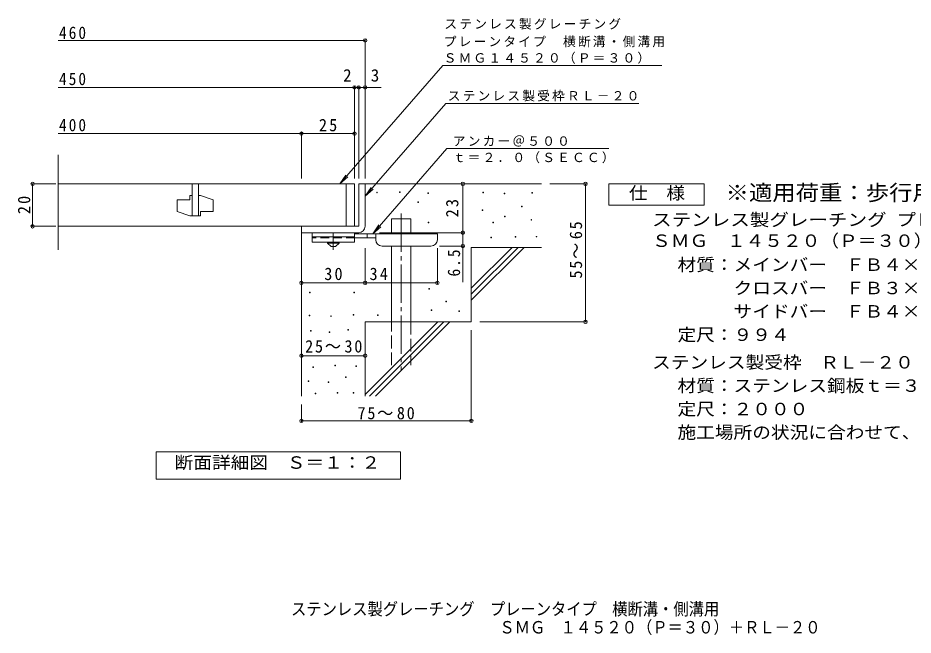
# Model space of a CAD drawing. Units: millimetres on the paper, enlarged 10 times, with parts at other scales. Extents: x -1478 to 1719, y -1370 to 1126.
# Drawn here: x -1478 to 630, y -1370 to 84 of the extents above; entities that cross this region are included whole.
import ezdxf
from ezdxf.enums import TextEntityAlignment as Align

# ---------------------------------------------------------------- set-up
doc = ezdxf.new("R2010")
doc.units = ezdxf.units.MM
doc.header["$LTSCALE"] = 10
doc.header["$PDMODE"] = 32
doc.header["$PDSIZE"] = 8
for name, pattern in [('CHAIN1', [8, 5, -1, 1, -1]), ('CHAIN2', [12, 9, -1, 1, -1]), ('DASHED2', [3, 2, -1]), ('DASHED3', [4, 3, -1])]:
    doc.linetypes.add(name, pattern=pattern)
for name, color, linetype, lineweight in [('D-0', 7, 'Continuous', 9), ('D-1', 2, 'Continuous', 9), ('D-2', 3, 'Continuous', 9), ('D-4', 7, 'Continuous', 9), ('D-5', 7, 'Continuous', 9), ('D-6', 6, 'Continuous', 9), ('D-9', 4, 'Continuous', 9)]:
    doc.layers.add(name, color=color, linetype=linetype, lineweight=lineweight)
doc.layers.add('F-5_F-5ﾚｲﾔ', color=2, linetype='Continuous')
doc.styles.add('ＭＳ ゴシック', font='')
doc.styles.get('ＭＳ ゴシック').set_extended_font_data('MS Gothic')

msp = doc.modelspace()

# ---------------------------------------------------------------- linework, layer by layer
at = {"layer": 'D-0'}
for points in [[(-633.19, -327.6), (-633.19, -326.1), (-631.69, -326.1), (-631.69, -327.6)], [(-579.05, -326.92), (-579.05, -325.42), (-577.55, -325.42), (-577.55, -326.92)], [(-512.73, -329.63), (-512.73, -328.13), (-511.23, -328.13), (-511.23, -329.63)], [(-383.47, -327.6), (-383.47, -326.1), (-381.97, -326.1), (-381.97, -327.6)], [(-332.71, -330.31), (-332.71, -328.81), (-331.21, -328.81), (-331.21, -330.31)], [(-267.74, -328.28), (-267.74, -326.78), (-266.24, -326.78), (-266.24, -328.28)], [(-536.41, -350.61), (-536.41, -349.11), (-534.91, -349.11), (-534.91, -350.61)], [(-384.82, -369.56), (-384.82, -368.06), (-383.32, -368.06), (-383.32, -369.56)], [(-292.11, -360.76), (-292.11, -359.26), (-290.61, -359.26), (-290.61, -360.76)], [(-512.05, -398.66), (-512.05, -397.16), (-510.55, -397.16), (-510.55, -398.66)], [(-359.78, -398.66), (-359.78, -397.16), (-358.28, -397.16), (-358.28, -398.66)], [(-332.03, -384.45), (-332.03, -382.95), (-330.53, -382.95), (-330.53, -384.45)], [(-269.77, -391.89), (-269.77, -390.39), (-268.27, -390.39), (-268.27, -391.89)], [(-364.52, -433.85), (-364.52, -432.35), (-363.02, -432.35), (-363.02, -433.85)], [(-306.99, -432.5), (-306.99, -431), (-305.49, -431), (-305.49, -432.5)], [(-257.59, -431.82), (-257.59, -430.32), (-256.09, -430.32), (-256.09, -431.82)], [(-791.33, -563.19), (-791.33, -561.69), (-789.83, -561.69), (-789.83, -563.19)], [(-686.65, -563.19), (-686.65, -561.69), (-685.15, -561.69), (-685.15, -563.19)], [(-510.02, -554.99), (-510.02, -553.49), (-508.52, -553.49), (-508.52, -554.99)], [(-470.09, -584.76), (-470.09, -583.26), (-468.59, -583.26), (-468.59, -584.76)], [(-504.61, -605.07), (-504.61, -603.57), (-503.1, -603.57), (-503.1, -605.07)], [(-439.64, -607.1), (-439.64, -605.6), (-438.14, -605.6), (-438.14, -607.1)], [(-792.1, -617.63), (-792.1, -616.13), (-790.6, -616.13), (-790.6, -617.63)], [(-741.47, -619.15), (-741.47, -617.65), (-739.97, -617.65), (-739.97, -619.15)], [(-688.55, -616.11), (-688.55, -614.61), (-687.05, -614.61), (-687.05, -616.11)], [(-631.15, -616.58), (-631.15, -615.08), (-629.65, -615.08), (-629.65, -616.58)], [(-789.05, -653.79), (-789.05, -652.29), (-787.55, -652.29), (-787.55, -653.79)], [(-700.73, -651.51), (-700.73, -650.01), (-699.23, -650.01), (-699.23, -651.51)], [(-744.89, -656.84), (-744.89, -655.34), (-743.39, -655.34), (-743.39, -656.84)], [(-783.72, -739.06), (-783.72, -737.56), (-782.22, -737.56), (-782.22, -739.06)], [(-731.95, -735.26), (-731.95, -733.76), (-730.45, -733.76), (-730.45, -735.26)], [(-682.08, -737.16), (-682.08, -735.66), (-680.58, -735.66), (-680.58, -737.16)], [(-794.38, -772.56), (-794.38, -771.06), (-792.88, -771.06), (-792.88, -772.56)], [(-747.18, -774.85), (-747.18, -773.35), (-745.68, -773.35), (-745.68, -774.85)], [(-706.83, -763.04), (-706.83, -761.54), (-705.33, -761.54), (-705.33, -763.04)], [(-778.01, -801.11), (-778.01, -799.61), (-776.51, -799.61), (-776.51, -801.11)], [(-726.24, -799.59), (-726.24, -798.09), (-724.74, -798.09), (-724.74, -799.59)], [(-688.17, -799.59), (-688.17, -798.09), (-686.67, -798.09), (-686.67, -799.59)]]:
    msp.add_lwpolyline(points, close=True, dxfattribs=at)
at = {"layer": 'D-1'}
for p, q in [((-675.31, -306.65), (-675.31, -406.65)), ((-675.31, -306.65), (-660.31, -306.65)), ((-660.31, -406.65), (-660.31, -306.65)), ((-675.31, -406.65), (-810.31, -406.65)), ((-810.31, -421.65), (-810.31, -406.65)), ((-810.31, -421.65), (-680.31, -421.65)), ((-680.31, -421.65), (-675.31, -421.65))]:
    msp.add_line(p, q, dxfattribs=at)
msp.add_arc((-675.31, -406.65), 15, 270, 0, dxfattribs=at)
at = {"layer": 'D-2'}
for p, q in [((-1382.98, -461.89), (-1382.98, -237.95)), ((-685.31, -306.65), (-1382.98, -306.65)), ((-1067.81, -306.65), (-1067.81, -381.65)), ((-1052.81, -306.65), (-1052.81, -381.65)), ((-705.31, -406.65), (-705.31, -306.65)), ((-685.31, -306.65), (-685.31, -406.65)), ((-1072.81, -334.15), (-1072.81, -344.15)), ((-1067.81, -334.15), (-1072.81, -334.15)), ((-1047.81, -334.15), (-1052.81, -334.15)), ((-1102.81, -344.15), (-1102.81, -371.65)), ((-1102.81, -344.15), (-1072.81, -344.15)), ((-1047.81, -371.65), (-1017.81, -371.65)), ((-1382.98, -406.65), (-685.31, -406.65))]:
    msp.add_line(p, q, dxfattribs=at)
for points in [[(-1047.81, -334.15), (-1017.81, -344.15), (-1017.81, -371.65)], [(-1047.81, -371.65), (-1047.81, -381.65), (-1072.81, -381.65), (-1102.81, -371.65)]]:
    msp.add_lwpolyline(points, dxfattribs=at)
at = {"layer": 'D-4'}
for p, q in [((-1382.98, 31.22), (-660.31, 31.22)), ((-660.31, -293.7), (-660.31, 34.22)), ((-1382.98, -79.48), (-685.31, -79.48)), ((-685.31, -293.7), (-685.31, -76.48)), ((-685.31, -79.48), (-680.31, -79.48)), ((-680.31, -79.48), (-622.65, -79.48)), ((-675.31, -293.7), (-675.31, -76.48)), ((-1382.98, -188.23), (-810.31, -188.23)), ((-810.31, -293.7), (-810.31, -185.23)), ((-810.31, -188.23), (-685.31, -188.23)), ((-1388.33, -306.65), (-1446.38, -306.65)), ((-1443.38, -406.65), (-1443.38, -306.65)), ((-430.35, -421.65), (-430.35, -306.65)), ((-138.55, -306.65), (-225.31, -306.65)), ((-141.55, -306.65), (-141.55, -631.65)), ((-1388.33, -406.65), (-1446.38, -406.65)), ((-626.3, -421.65), (-427.35, -421.65)), ((-430.35, -421.65), (-430.35, -538.4)), ((-660.3, -542.75), (-660.3, -458.15)), ((-490.3, -542.75), (-490.3, -458.15)), ((-427.35, -453.15), (-485.3, -453.15)), ((-138.55, -631.65), (-390.31, -631.65)), ((-410.31, -868), (-410.31, -651.65)), ((-810.31, -711.41), (-660.31, -711.41)), ((-810.31, -868), (-810.31, -826.65)), ((-810.31, -865), (-410.31, -865))]:
    msp.add_line(p, q, dxfattribs=at)
msp.add_lwpolyline([(-810.3, -539.75), (-660.3, -539.75), (-490.3, -539.75)], dxfattribs=at)
for p in [(-660.31, 31.22), (-685.31, -79.48), (-675.31, -79.48), (-660.31, -79.48), (-810.31, -188.23), (-685.31, -188.23), (-1443.38, -306.65), (-430.35, -306.65), (-141.55, -306.65), (-1443.38, -406.65), (-430.35, -421.65), (-430.35, -453.15), (-810.3, -539.75), (-660.3, -539.75), (-490.3, -539.75), (-141.55, -631.65), (-810.31, -711.41), (-660.31, -711.41), (-810.31, -865), (-410.31, -865)]:
    msp.add_point(p, dxfattribs=at)
at = {"layer": 'D-5'}
for p, q in [((-477.05, -28.03), (38.2, -28.03)), ((-470.22, -117.41), (-15.63, -117.41)), ((-467.64, -223.6), (-642.19, -424.15)), ((-467.64, -223.6), (-86.77, -223.6)), ((-719.55, -306.65), (-700.82, -290.1)), ((-660.31, -335.81), (-646.5, -314.98)), ((-642.19, -424.15), (-628.38, -403.31)), ((-642.19, -424.15), (-623.46, -407.59))]:
    msp.add_line(p, q, dxfattribs=at)
for points in [[(-477.05, -28.03), (-719.55, -306.65), (-705.74, -285.81)], [(-470.22, -117.41), (-660.31, -335.81), (-641.58, -319.26)]]:
    msp.add_lwpolyline(points, dxfattribs=at)
for points in [[(-86.75, -356.65), (-86.75, -306.65), (138.25, -306.65), (138.25, -356.65)], [(-1152.31, -1002.59), (-1152.31, -937.59), (-577.31, -937.59), (-577.31, -1002.59)]]:
    msp.add_lwpolyline(points, close=True, dxfattribs=at)
at = {"layer": 'D-6'}
for p, q in [((-660.31, -306.65), (-245.31, -306.65)), ((-598.02, -424.15), (-598.02, -389.15)), ((-598.02, -389.15), (-553.02, -389.15)), ((-553.02, -424.15), (-553.02, -389.15)), ((-810.31, -421.65), (-810.31, -806.65)), ((-598.02, -631.65), (-598.02, -453.15)), ((-553.02, -631.65), (-553.02, -453.15)), ((-410.31, -552.66), (-314.3, -456.65)), ((-410.31, -456.65), (-245.31, -456.65)), ((-410.31, -566.8), (-300.16, -456.65)), ((-410.31, -456.65), (-410.31, -631.65)), ((-410.31, -580.94), (-286.02, -456.65)), ((-660.31, -631.65), (-660.31, -806.65)), ((-660.31, -631.65), (-410.31, -631.65)), ((-660.31, -802.66), (-489.3, -631.65)), ((-650.16, -806.65), (-475.16, -631.65)), ((-636.02, -806.65), (-461.02, -631.65))]:
    msp.add_line(p, q, dxfattribs=at)
at = {"layer": 'D-6', "linetype": 'CHAIN2'}
msp.add_line((-575.52, -376.84), (-575.52, -744.98), dxfattribs=at)
at = {"layer": 'D-6', "linetype": 'DASHED3'}
for p, q in [((-598.02, -734.15), (-598.02, -631.65)), ((-553.02, -631.65), (-553.02, -734.15))]:
    msp.add_line(p, q, dxfattribs=at)
at = {"layer": 'D-9', "color": 3}
for p, q in [((-785.3, -421.65), (-785.3, -444.15)), ((-685.3, -421.65), (-785.3, -421.65)), ((-685.3, -431.65), (-785.3, -431.65)), ((-685.3, -421.65), (-685.3, -444.15)), ((-685.3, -444.15), (-785.3, -444.15))]:
    msp.add_line(p, q, dxfattribs=at)
at = {"layer": 'D-9', "color": 3, "linetype": 'DASHED2'}
msp.add_line((-685.3, -434.15), (-785.3, -434.15), dxfattribs=at)
at = {"layer": 'D-9', "linetype": 'CHAIN1'}
msp.add_line((-735.3, -461.89), (-735.3, -421.65), dxfattribs=at)
at = {"layer": 'D-9'}
for p, q in [((-490.3, -424.15), (-685.3, -424.15)), ((-635.28, -434.15), (-685.3, -434.15)), ((-655.3, -434.15), (-655.3, -424.15)), ((-635.3, -438.15), (-635.3, -424.15)), ((-490.3, -438.15), (-490.3, -424.15)), ((-620.3, -453.15), (-505.3, -453.15))]:
    msp.add_line(p, q, dxfattribs=at)
at = {"layer": 'D-9', "color": 2}
for p, q in [((-749.05, -446.65), (-749.05, -444.15)), ((-749.05, -446.65), (-740.3, -454.15)), ((-749.05, -446.65), (-721.55, -446.65)), ((-740.3, -454.15), (-730.3, -454.15)), ((-730.3, -454.15), (-721.55, -446.65)), ((-721.55, -446.65), (-721.55, -444.15))]:
    msp.add_line(p, q, dxfattribs=at)
at = {"layer": 'D-9'}
for centre, start, end in [((-620.3, -438.15), 180, 270), ((-505.3, -438.15), 270, 0)]:
    msp.add_arc(centre, 15, start, end, dxfattribs=at)

# ---------------------------------------------------------------- texts
at = {"layer": 'D-4', "color": 2, "style": 'ＭＳ ゴシック'}
for s, p in [('2', (-712.15, -74.48)), ('3', (-647.01, -74.48))]:
    msp.add_text(s, height=29.33, dxfattribs=at).set_placement(p, align=Align.BOTTOM_LEFT)
at = {"layer": 'D-4', "color": 2, "char_height": 29.33, "attachment_point": 7, "style": 'ＭＳ ゴシック'}
for s, insert in [('\\T1.27;\\W0.9;460', (-1381.02, 34.27)), ('\\T1.27;\\W0.9;450', (-1381.02, -74.48)), ('\\T1.27;\\W0.9;400', (-1381.02, -183.23)), ('\\T1.27;\\W0.95;25', (-769.06, -183.23)), ('\\T1.27;\\W0.95;30', (-756.55, -533.75)), ('\\T1.27;\\W0.95;34', (-649.94, -533.75)), ('\\T1.22;\\W0.95;25～30', (-801.56, -704.5)), ('\\T1.22;\\W0.95;75～80', (-678.18, -861.73))]:
    msp.add_mtext(s, dxfattribs=dict(at, insert=insert))
at = {"layer": 'D-4', "color": 2, "char_height": 29.33, "attachment_point": 7, "rotation": 90, "style": 'ＭＳ ゴシック'}
for s, insert in [('\\T1.27;\\W0.95;20', (-1448.38, -377.9)), ('\\T1.27;\\W0.95;23', (-440.35, -385.4)), ('\\T1.22;\\W0.95;55～65', (-149.16, -529.66)), ('\\T1.27;\\W0.9;6.5', (-436.35, -524.84))]:
    msp.add_mtext(s, dxfattribs=dict(at, insert=insert))
at = {"layer": 'D-5', "color": 2, "style": 'ＭＳ ゴシック'}
for s, width, p in [('仕\u3000様', 1.1, (-39.25, -351.65)), ('ステンレス製グレーチング プレーンタイプ 横断溝・側溝用', 1.15, (15.34, -414.57)), ('ＳＭＧ\u3000１４５２０（Ｐ＝３０）', 1.1, (15.34, -464.03)), ('材質：メインバー\u3000ＦＢ４×２０（ＳＵＳ３０４）', 1.1, (75.06, -520.51)), ('\u3000\u3000\u3000クロスバー\u3000ＦＢ３×１５（ＳＵＳ３０４）', 1.1, (75.06, -575.52)), ('\u3000\u3000\u3000サイドバー\u3000ＦＢ４×２０（ＳＵＳ３０４）', 1.1, (75.06, -630.52)), ('定尺：９９４', 1.1, (75.06, -685.51)), ('ステンレス製受枠\u3000ＲＬ－２０', 1.1, (15.34, -750.51)), ('材質：ステンレス鋼板ｔ＝３．０（ＳＵＳ３０４）', 1.1, (75.06, -805.52)), ('定尺：２０００', 1.1, (75.06, -860.51)), ('施工場所の状況に合わせて、アンカーをプライヤー等で折り曲げてご使用ください。', 1.1, (75.06, -915.51)), ('断面詳細図\u3000Ｓ＝１：２', 1.1, (-1108.88, -986.62))]:
    msp.add_text(s, height=29.33, dxfattribs=dict(at, width=width)).set_placement(p, align=Align.BOTTOM_LEFT)
at = {"layer": 'D-5', "color": 3, "style": 'ＭＳ ゴシック', "width": 1.1}
msp.add_text('※適用荷重：歩行用', height=36.66, dxfattribs=at).set_placement((188.25, -356.65), align=Align.BOTTOM_LEFT)
at = {"layer": 'D-5', "char_height": 21.99, "attachment_point": 7, "style": 'ＭＳ ゴシック'}
for s, insert in [('\\T1.17;ステンレス製グレーチング', (-473.74, 56.64)), ('\\T1.17;プレーンタイプ\u3000横断溝・側溝用', (-475.29, 14.98)), ('\\T1.17;ＳＭＧ１４５２０（Ｐ＝３０）', (-475.51, -23.83)), ('\\T1.17;ステンレス製受枠ＲＬ－２０', (-465.84, -112.65)), ('\\T1.17;アンカー＠５００', (-454, -218.94)), ('\\T1.17;ｔ＝２．０（ＳＥＣＣ）', (-454, -258.26))]:
    msp.add_mtext(s, dxfattribs=dict(at, insert=insert))
at = {"layer": 'F-5_F-5ﾚｲﾔ', "style": 'ＭＳ ゴシック', "width": 0.9}
for s, p in [('ステンレス製グレーチング\u3000プレーンタイプ\u3000横断溝・側溝用', (-834.78, -1331.55)), ('ＳＭＧ\u3000１４５２０（Ｐ＝３０）＋ＲＬ－２０', (-344.23, -1374.61))]:
    msp.add_text(s, height=29.33, dxfattribs=at).set_placement(p, align=Align.BOTTOM_LEFT)

doc.saveas('drawing.dxf')
